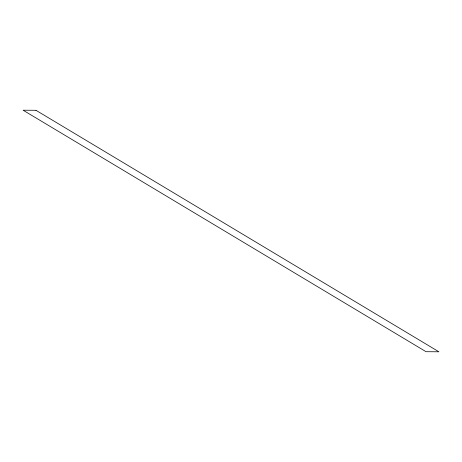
<?xml version="1.0" encoding="UTF-8"?>
<svg xmlns="http://www.w3.org/2000/svg" width="462" height="462" viewBox="0 0 462 462"><rect width="100%" height="100%" fill="white"/><g stroke="black" fill="none" stroke-linecap="round" stroke-linejoin="round"><path stroke-width="0.69" d="M35.955 110.297L23.1 110.21L426.045 351.703L438.9 351.79L35.955 110.297"/></g></svg>
